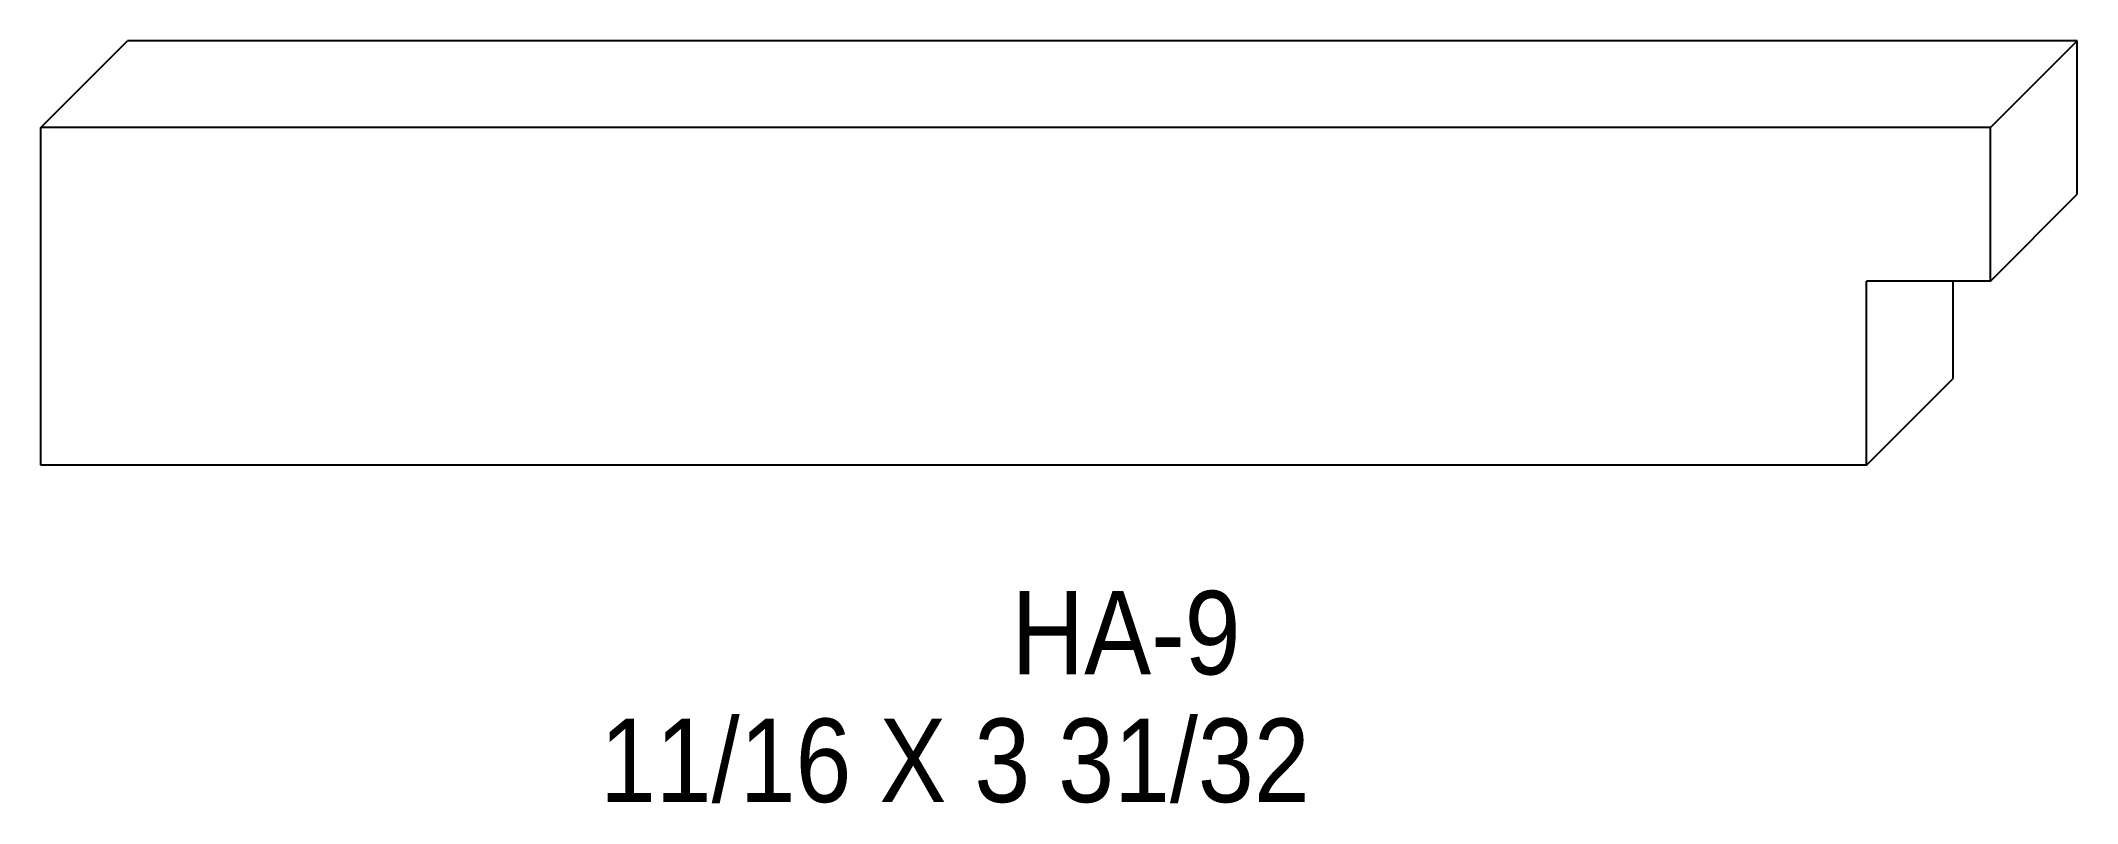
# Model space of a CAD drawing. Extents: x 54.05 to 58.2, y 150.17 to 151.72.
import ezdxf

# ---------------------------------------------------------------- set-up
doc = ezdxf.new("R2010")
doc.units = 0
doc.header["$LTSCALE"] = 5
doc.layers.add('PROFILE', color=7, linetype='CONTINUOUS')
doc.styles.add('TXT', font='TXT', dxfattribs={"height": 3.5})

msp = doc.modelspace()

# ---------------------------------------------------------------- linework, layer by layer
at = {"layer": 'PROFILE', "color": 1, "linetype": 'CONTINUOUS'}
for p, q in [((54.0525, 151.5441), (54.2293, 151.7208)), ((56.4775, 151.7208), (54.2293, 151.7208)), ((57.5892, 151.7208), (56.4775, 151.7208)), ((58.197, 151.7208), (57.5892, 151.7208)), ((58.0202, 151.5441), (58.197, 151.7208)), ((58.197, 151.4084), (58.197, 151.7208)), ((56.3008, 151.5441), (54.0525, 151.5441)), ((54.0525, 150.8568), (54.0525, 151.5441)), ((57.4125, 151.5441), (56.3008, 151.5441)), ((58.0202, 151.5441), (57.4125, 151.5441)), ((58.0202, 151.2317), (58.0202, 151.5441)), ((58.0202, 151.2317), (58.197, 151.4084)), ((57.7677, 150.8568), (57.7677, 151.2317)), ((58.0202, 151.2317), (57.7677, 151.2317)), ((57.9444, 151.0335), (57.9444, 151.2317)), ((57.7677, 150.8568), (57.9444, 151.0335)), ((57.7677, 150.8568), (54.0525, 150.8568))]:
    msp.add_line(p, q, dxfattribs=at)

# ---------------------------------------------------------------- texts
at = {"layer": 'PROFILE', "color": 1, "linetype": 'CONTINUOUS', "style": 'TXT', "width": 0.9}
for s, height, p in [('HA-9', 0.16996, (56.0282, 150.4311)), ('11/16 X 3 31/32', 0.169956, (55.1905, 150.1712))]:
    msp.add_text(s, height=height, dxfattribs=at).set_placement(p)

doc.saveas('drawing.dxf')
